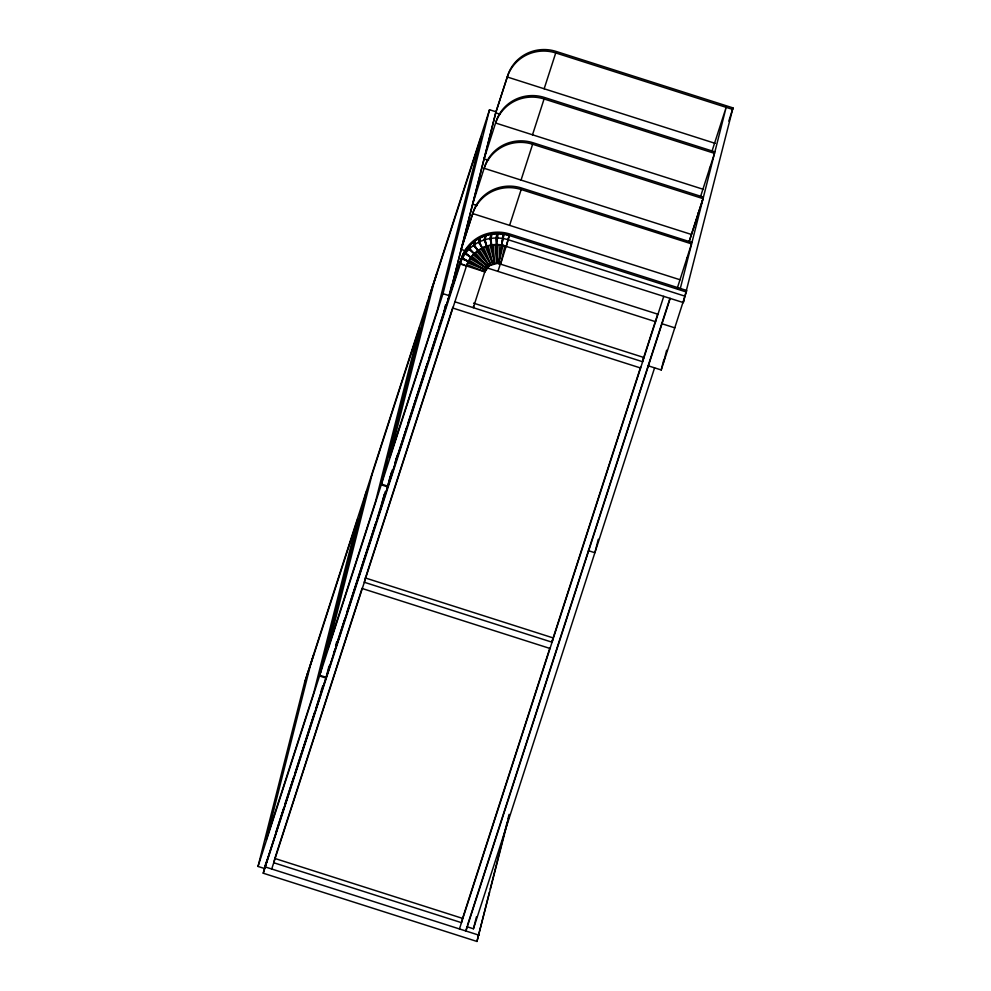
<?xml version="1.0" encoding="UTF-8"?>
<svg xmlns="http://www.w3.org/2000/svg" width="991" height="991" viewBox="0 0 991 991"><rect width="100%" height="100%" fill="white"/><g stroke="black" fill="none" stroke-linecap="round" stroke-linejoin="round"><path stroke-width="1.49" d="M686.391 292.011L509.523 235.548C488.836 228.314 463.776 242.015 460.022 263.903L484.896 271.844L489.393 265.724L496.751 263.408L498.064 244.666M657.962 314.246L498.708 263.569L500.034 244.827M509.015 235.424L506.413 246.115L501.545 244.963L503.094 234.099M495.042 244.653L496.751 263.408L498.708 263.569L503.626 234.149M271.72 869.008L466.476 265.96C470.96 251.528 486.779 242.399 501.545 244.938L504.134 234.272M498.708 263.569L503.019 245.297M266.356 862.665L461.1 259.617A38.686 37.658 14.2 0 1 509.523 235.548L500.628 264.015L504.939 245.743M258.019 866.444L304.559 682.502L366.063 492.056L319.523 675.998L258.019 866.444L264.473 868.5L461.484 258.118A38.686 37.658 14.2 0 1 509.907 234.049L686.775 290.512L661.22 369.965L647.953 365.729M509.25 815.556L476.956 941.45L263.247 873.22L265.984 862.517M267.161 859.482L265.278 866.952L478.987 935.182M326.2 677.336L319.759 675.28L366.298 491.338L427.802 300.892M320.7 692.932L321.84 688.435M321.641 690.194L322.781 685.698M329 666.088L325.965 678.055L319.523 675.998M335.577 646.206L336.717 641.71M319.759 675.28L381.25 484.834L428.025 300.186L489.529 109.741L495.983 111.797L449.431 295.739L442.989 293.683L489.529 109.741M382.055 503.267L384.335 494.286M385.276 491.548L377.298 518.206M387.543 486.767L390.194 476.287M391.346 472.719L387.704 486.903L381.25 484.834M389.562 480.499L392.213 470.019M396.326 457.978L394.802 463.974L406.694 427.171M396.177 459.539L397.317 455.042M443.795 312.103L445.69 304.621M444.736 309.378L445.876 304.881M447.882 300.236L451.673 285.272M449.914 293.968L495.735 112.85L500.158 114.262M451.289 289.521L457.024 271.249L456.417 273.652M461.298 259.147L460.22 263.42L466.488 265.972L468.359 261.463L462.562 257.994M463.169 254.637L462.091 258.924L468.359 261.463M463.639 253.721L263.247 873.22M466.216 249.571L465.126 253.845L470.923 257.313L465.745 253.015L466.823 248.729M466.488 249.125L465.398 253.399L462.289 258.44L485.627 270.072L487.027 266.938L486.643 268.437L470.13 258.564M470.031 245.025L468.954 249.311L474.132 253.609L469.697 248.58L470.775 244.294M470.378 244.628L469.288 248.914L465.398 253.399L486.643 268.437L471.877 256.173M474.54 241.135L473.463 245.421L477.897 250.45L474.317 244.814L475.395 240.528M474.949 240.801L473.859 245.087L469.288 248.914L487.906 266.975L488.29 265.477M479.632 237.989L478.554 242.275L482.134 247.911L479.483 241.804L480.573 237.53M480.078 237.729L479 242.002L491.065 264.733L483.521 247.329M485.169 235.672L484.091 239.958L486.73 246.065L485.095 239.636L486.172 235.35M485.664 235.474L484.574 239.76L492.874 264.002L493.258 262.504M491.016 234.235L489.938 238.509L491.586 244.938L490.979 238.348L492.069 234.074M491.536 234.111L490.458 238.397L494.782 263.556L493.084 244.802M473.698 306.194L473.314 307.693L485.268 270.345L484.896 271.844L467.034 264.597M497.048 233.703L495.958 237.989L496.553 244.566L498.101 233.703M497.569 233.665L496.491 237.939L496.751 263.408M500.628 264.015L501.012 262.516M670.201 298.39L465.906 931.007L466.984 926.721L473.438 928.778L476.46 916.799M476.956 941.45L489.443 892.111M490.198 889.113L507.231 821.836M507.987 818.839L509.114 814.354M598.291 539.265L594.873 552.73L588.431 550.674M686.614 259.345L686.986 257.846M698.06 214.068L698.444 212.57M709.519 168.792L709.903 167.293M680.322 288.443L726.155 107.338L711.984 151.227M661.22 369.965L663.871 359.485M663.623 362.198L666.646 350.219M501.545 244.938L683.282 302.565L684.372 298.279M683.282 302.565L732.981 107.895L556.112 51.433A38.686 37.658 14.2 0 0 507.689 75.514L495.971 111.822M451.314 289.409L454.212 279.933M453.11 283.86L453.977 280.961M454.126 280.701L456.244 273.665M455.005 277.988L457.718 269.205M307.309 674.4L312.215 659.201M437.043 272.562L436.783 273.466M305.24 680.718L308.213 671.353M311.967 659.994L312.276 659.003M312.413 658.594L313.515 655.088M428.719 298.402L435.743 276.687M432.051 288.059L433.166 284.429M431.221 290.759L431.63 289.422M435.879 276.278L436.981 272.773M495.587 113.308L507.318 77.013A38.686 37.658 14.2 0 1 555.74 52.932L732.597 109.394M442.989 293.683L381.485 484.116L387.939 486.185M461.558 247.936L473.128 212.099A38.686 37.658 14.2 0 1 521.551 188.017L691.966 242.423M677.187 288.505L691.507 243.86L521.179 189.516A38.686 37.658 14.2 0 0 472.757 213.598L461.174 249.435L465.584 250.847M275.622 833.047L283.699 808.012M284.974 803.899L293.683 777.093M295.107 772.683L314.605 712.306M316.03 707.896L321.27 691.693M333.546 653.664L334.97 649.241M335.862 646.318L344.955 618.322M346.701 612.748L375.936 522.245M407.97 423.046L427.294 363.202M428.707 358.816L437.192 332.542M438.604 328.157L444.253 310.852M275.176 857.376L362.099 588.208M365.431 577.914L452.825 307.272M544.158 88.769L555.74 52.932M532.514 134.801L544.084 98.964L714.511 153.357L700.575 196.491M521.055 180.077L532.625 144.24L703.053 198.646L689.117 241.767L702.508 200.009M509.597 225.353L521.179 189.516M497.953 271.385L500.728 262.788M462.438 918.781L549.856 648.077M551.764 642.193L640.607 367.079M642.986 359.721L657.714 314.11M459.452 928.939L663.759 296.321M467.467 925.247L669.866 298.514M728.819 121.1L732.981 107.895M473.438 928.778L654.58 367.847M507.318 77.013L715.13 143.348M714.883 151.858L544.468 97.465A38.686 37.658 14.2 0 0 496.045 121.534L484.091 158.882L488.501 160.282M702.929 189.207L495.661 123.033A38.686 37.658 14.2 0 1 544.084 98.964M703.424 197.147L533.009 142.741A38.686 37.658 14.2 0 0 484.587 166.822L472.633 204.158L477.043 205.571M691.47 234.483L484.215 168.321A38.686 37.658 14.2 0 1 532.625 144.24M472.757 213.598L680.012 279.759M685.314 296.284L508.445 239.822C496.887 236.18 483.794 238.075 473.859 245.087L489.393 265.724L479.173 249.67M486.16 267.62L655.658 321.728M661.554 323.611L674.821 327.848M473.574 303.147L643.716 357.454L642.626 361.74L454.894 301.809M452.875 308.077L640.607 368.008M362.297 588.543L550.03 648.473M467.777 262.826L485.627 270.072L469.115 260.199M473.141 254.724L487.906 266.975L475.259 252.643M476.745 251.392L489.393 265.724M480.846 248.667L491.065 264.733M485.33 246.598L492.874 264.002L488.191 245.694M490.111 245.26L494.782 263.556M310.208 666.125L266.269 839.798L313.874 692.362L357.825 518.702L310.208 666.125M274.829 858.454L273.751 862.74L461.484 922.671L462.562 918.384L274.829 858.454M371.947 474.974L327.996 648.634L375.614 501.211L419.552 327.538L371.947 474.974M433.674 283.81L389.736 457.483L437.341 310.047L481.292 136.386L433.674 283.81M365.406 577.988L364.316 582.274L552.061 642.205L553.139 637.919L365.406 577.988"/></g></svg>
